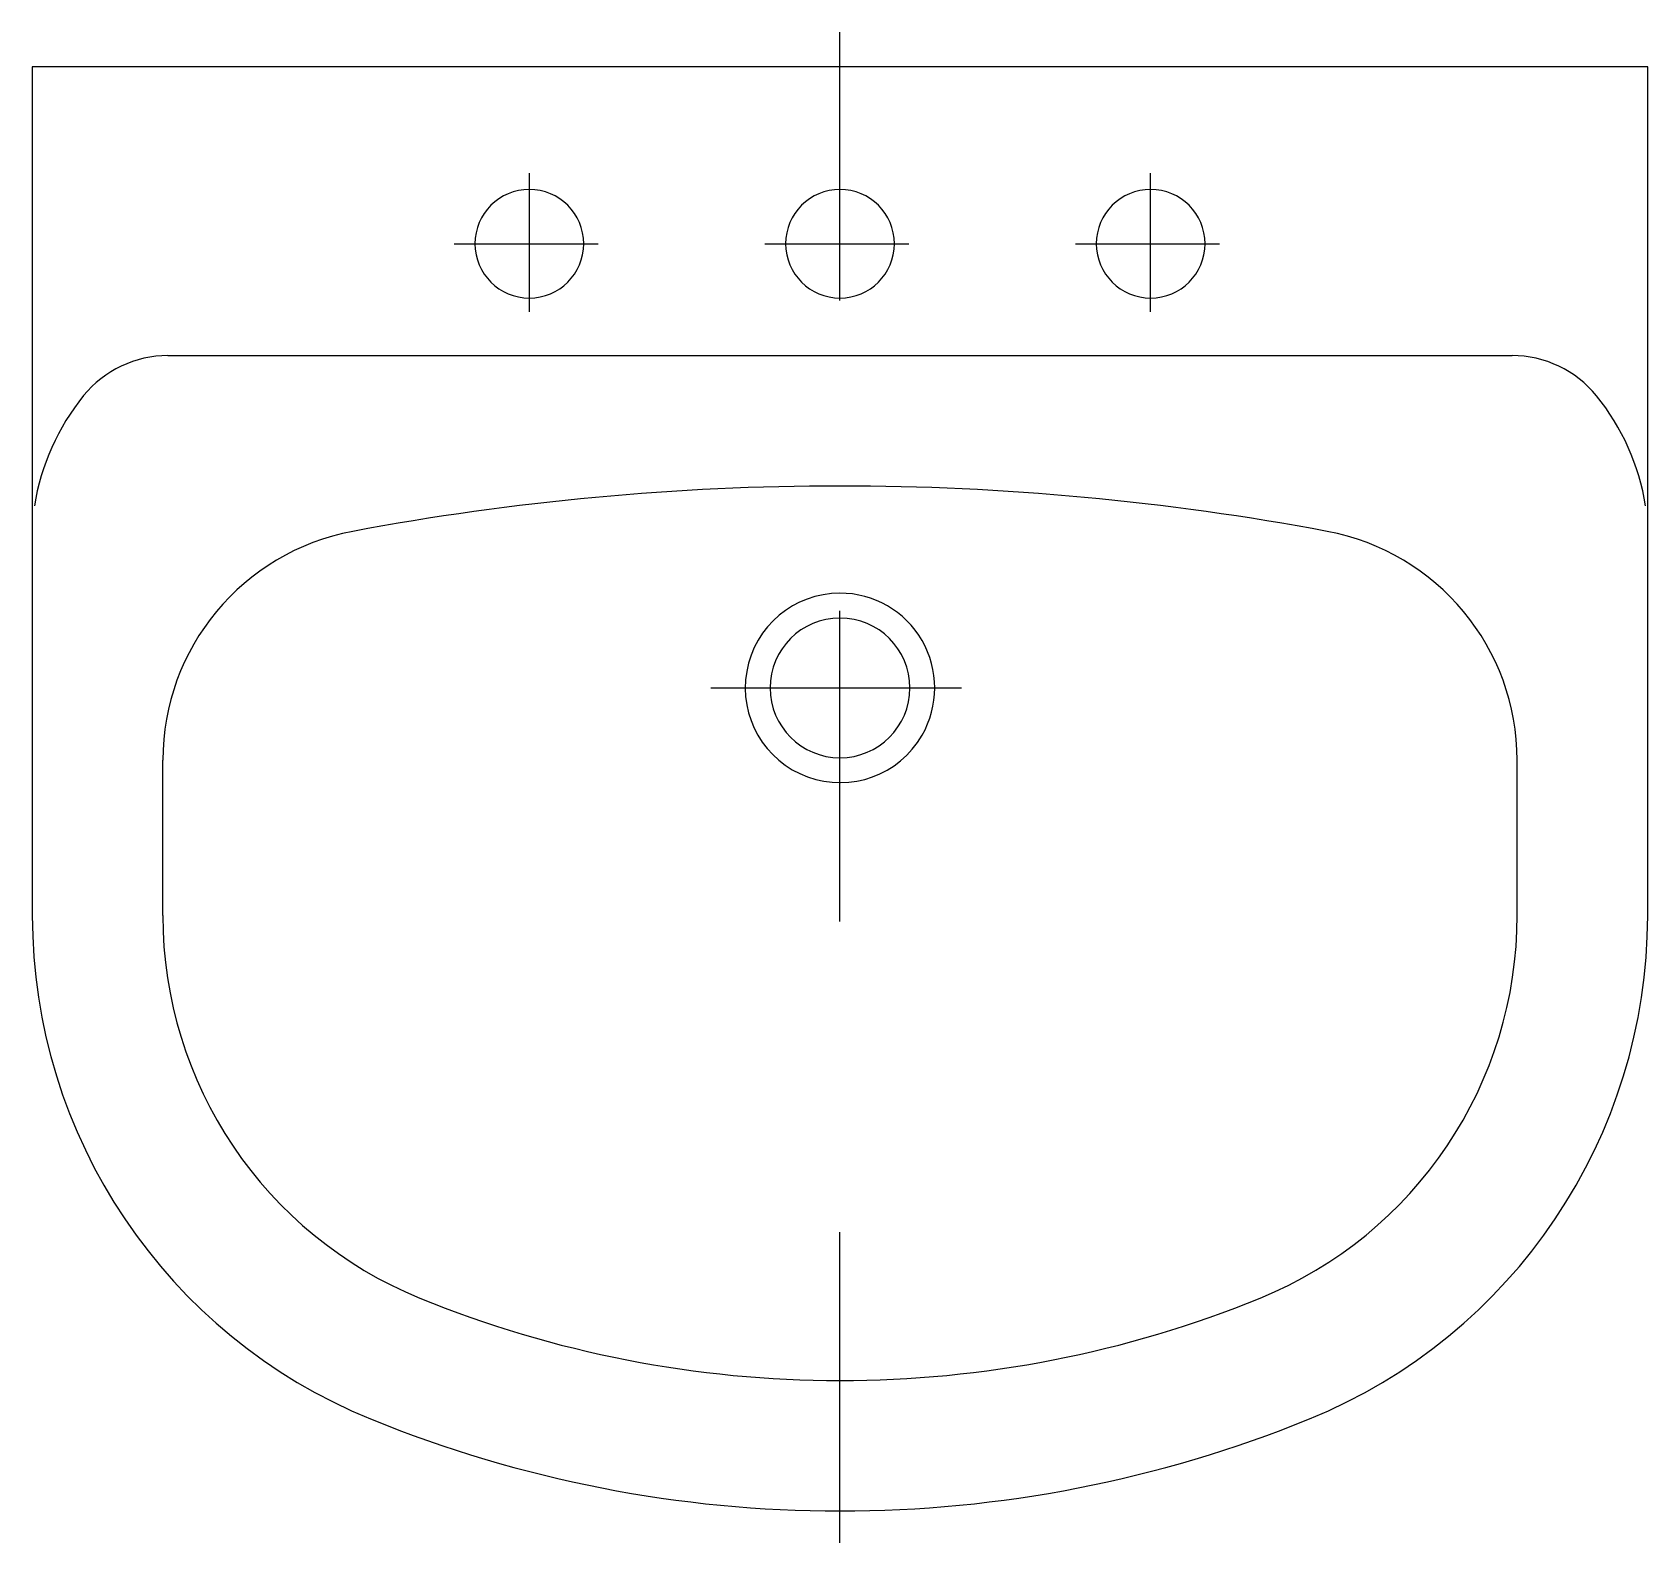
# Model space of a CAD drawing. Extents: x -993.558 to -993.038, y 855.386 to 855.872.
import ezdxf

# ---------------------------------------------------------------- set-up
doc = ezdxf.new("R2010")
doc.units = 0
doc.header["$LTSCALE"] = 0.2
doc.header["$MEASUREMENT"] = 0
for name, pattern in [('AXES', [0.54, 0.3, -0.08, 0.08, -0.08]), ('CACHE', [0.24, 0.12, -0.12]), ('CONTINU', [0])]:
    doc.linetypes.add(name, pattern=pattern)
doc.layers.get('0').update_dxf_attribs({"linetype": 'CONTINUOUS'})
doc.layers.add('DECA_EIXOS', color=5, linetype='AXES')

msp = doc.modelspace()

# ---------------------------------------------------------------- linework, layer by layer
at = {"linetype": 'CONTINUOUS', "flags": 128}
msp.add_lwpolyline([(-993.03828, 855.86078), (-993.55828, 855.86078), (-993.55828, 855.58745, 0.304795), (-993.44939, 855.42542, 0.196158), (-993.14717, 855.42542, 0.304615), (-993.03828, 855.58734)], format="xyb", close=True, dxfattribs=at)
at = {"linetype": 'CACHE'}
for points in [[(-993.39828, 855.82128, 1), (-993.39828, 855.78628)], [(-993.39828, 855.78628, 1), (-993.39828, 855.82128)], [(-993.19828, 855.82128, 1), (-993.19828, 855.78628)], [(-993.19828, 855.78628, 1), (-993.19828, 855.82128)]]:
    msp.add_lwpolyline(points, format="xyb", dxfattribs=at)
at = {"linetype": 'CONTINU'}
for points in [[(-993.29828, 855.82128, 1), (-993.29828, 855.78628)], [(-993.29828, 855.78628, 1), (-993.29828, 855.82128)], [(-993.51461, 855.76777, 0.226012), (-993.54175, 855.75487)], [(-993.05477, 855.75482, 0.226008), (-993.08194, 855.76777)], [(-993.54175, 855.75487, 0.131614), (-993.5576, 855.71944)], [(-993.03895, 855.71944, 0.131412), (-993.05477, 855.75482)], [(-993.14144, 855.71117, 0.093057), (-993.45512, 855.71117)], [(-993.45512, 855.71117, 0.360845), (-993.51628, 855.63746)], [(-993.08028, 855.63746, 0.360846), (-993.14144, 855.71117)], [(-993.29828, 855.68328, 1), (-993.29828, 855.63828)], [(-993.29828, 855.63828, 1), (-993.29828, 855.68328)], [(-993.51628, 855.58745, 0.304795), (-993.43352, 855.46431)], [(-993.16303, 855.46431, 0.305139), (-993.08028, 855.58762)], [(-993.43352, 855.46431, 0.196157), (-993.16303, 855.46431)]]:
    msp.add_lwpolyline(points, format="xyb", dxfattribs=at)
for points in [[(-993.51461, 855.76777), (-993.08194, 855.76777)], [(-993.51628, 855.58745), (-993.51628, 855.63746)], [(-993.08028, 855.58762), (-993.08028, 855.63746)]]:
    msp.add_lwpolyline(points, dxfattribs=at)
msp.add_lwpolyline([(-993.29828, 855.69128, 1.732061), (-993.27186, 855.64553, 0.577347)], format="xyb", close=True, dxfattribs=at)
at = {"layer": 'DECA_EIXOS'}
for points in [[(-993.29828, 855.38556), (-993.29828, 855.87186)], [(-993.39828, 855.78184), (-993.39828, 855.82647)], [(-993.19828, 855.78184), (-993.19828, 855.82647)], [(-993.42249, 855.80378), (-993.37613, 855.80378)], [(-993.32249, 855.80378), (-993.27613, 855.80378)], [(-993.22249, 855.80378), (-993.17613, 855.80378)], [(-993.33988, 855.66078), (-993.25917, 855.66078)]]:
    msp.add_lwpolyline(points, dxfattribs=at)

doc.saveas('drawing.dxf')
